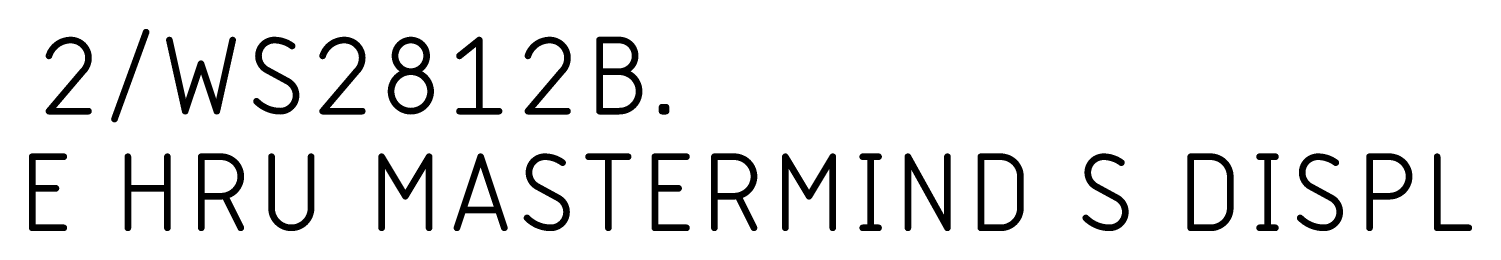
# Model space of a CAD drawing. Extents: x -56 to 205, y -3 to 177.
# Drawn here: x 46.79 to 79.76, y 27.94 to 32.57 of the extents above; entities that cross this region are included whole.
import ezdxf

# ---------------------------------------------------------------- set-up
doc = ezdxf.new("R2010")
doc.units = 0
doc.layers.add('94', color=14, linetype='CONTINUOUS')

msp = doc.modelspace()

# ---------------------------------------------------------------- linework, layer by layer
at = {"layer": '94'}
for points, const_width in [([(47.7414, 32.3088, 0.3252), (47.2447, 31.9476)], 0.1524), ([(48.1478, 31.9024, 0.4142), (47.7414, 32.3088)], 0.1524), ([(47.7414, 32.3469, 1), (47.7414, 32.2707)], 0.0762), ([(47.7414, 32.2707, 1), (47.7414, 32.3469)], 0.0762), ([(49.5001, 32.4764, 1), (49.4285, 32.5024)], 0.0762), ([(50.033, 32.3171, 1), (49.9586, 32.3005)], 0.0762), ([(51.478, 32.3005, 1), (51.4036, 32.3171)], 0.0762), ([(52.3926, 32.3088, 0.4142), (52.0313, 31.9476)], 0.1524), ([(52.799, 32.1733, 0.1623), (52.3926, 32.3088)], 0.1524), ([(52.3926, 32.3469, 1), (52.3926, 32.2707)], 0.0762), ([(52.3926, 32.2707, 1), (52.3926, 32.3469)], 0.0762), ([(53.9939, 32.3088, 0.3252), (53.4972, 31.9476)], 0.1524), ([(54.4003, 31.9024, 0.4142), (53.9939, 32.3088)], 0.1524), ([(53.9939, 32.3469, 1), (53.9939, 32.2707)], 0.0762), ([(53.9939, 32.2707, 1), (53.9939, 32.3469)], 0.0762), ([(55.8731, 31.9476, 1), (55.1506, 31.9476)], 0.1524), ([(57.1131, 32.3088, 1), (57.0369, 32.3088)], 0.0762), ([(57.0988, 32.279, 1), (57.0512, 32.3386)], 0.0762), ([(58.6833, 32.3088, 0.3252), (58.1866, 31.9476)], 0.1524), ([(59.0897, 31.9024, 0.4142), (58.6833, 32.3088)], 0.1524), ([(58.6833, 32.3469, 1), (58.6833, 32.2707)], 0.0762), ([(58.6833, 32.2707, 1), (58.6833, 32.3469)], 0.0762), ([(59.861, 32.3088, 1), (59.7848, 32.3088)], 0.0762), ([(59.8229, 32.3469, 1), (59.8229, 32.2707)], 0.0762), ([(60.2744, 31.5863, 1), (60.2744, 32.3088)], 0.1524), ([(60.2744, 32.3469, 1), (60.2744, 32.2707)], 0.0762), ([(60.2744, 32.2707, 1), (60.2744, 32.3469)], 0.0762), ([(47.2085, 31.9593, 1), (47.281, 31.9358)], 0.0762), ([(52.0313, 31.9476, 0.2656), (52.212, 31.6315)], 0.1524), ([(52.0694, 31.9476, 1), (51.9932, 31.9476)], 0.0762), ([(51.9932, 31.9476, 1), (52.0694, 31.9476)], 0.0762), ([(52.7761, 32.1429, 1), (52.8218, 32.2038)], 0.0762), ([(53.4609, 31.9593, 1), (53.5334, 31.9358)], 0.0762), ([(55.1506, 31.9476, 1), (55.8731, 31.9476)], 0.1524), ([(55.1887, 31.9476, 1), (55.1125, 31.9476)], 0.0762), ([(55.1125, 31.9476, 1), (55.1887, 31.9476)], 0.0762), ([(55.9112, 31.9476, 1), (55.835, 31.9476)], 0.0762), ([(55.835, 31.9476, 1), (55.9112, 31.9476)], 0.0762), ([(56.5996, 31.9773, 1), (56.6472, 31.9178)], 0.0762), ([(58.1503, 31.9593, 1), (58.2228, 31.9358)], 0.0762), ([(48.0124, 31.5863, 0.2053), (48.1478, 31.9024)], 0.1524), ([(48.0414, 31.5616, 1), (47.9833, 31.611)], 0.0762), ([(48.1859, 31.9024, 1), (48.1097, 31.9024)], 0.0762), ([(48.1097, 31.9024, 1), (48.1859, 31.9024)], 0.0762), ([(50.7544, 31.779, 1), (50.6822, 31.7549)], 0.0762), ([(50.7544, 31.7549, 1), (50.6822, 31.779)], 0.0762), ([(52.2302, 31.6649, 1), (52.1937, 31.598)], 0.0762), ([(52.1926, 31.5986, 1), (52.2313, 31.6643)], 0.0762), ([(54.2648, 31.5863, 0.2053), (54.4003, 31.9024)], 0.1524), ([(54.2939, 31.5616, 1), (54.2358, 31.611)], 0.0762), ([(54.4384, 31.9024, 1), (54.3622, 31.9024)], 0.0762), ([(54.3622, 31.9024, 1), (54.4384, 31.9024)], 0.0762), ([(55.9634, 31.1348, 1), (55.0603, 31.1348)], 0.1524), ([(58.9542, 31.5863, 0.2053), (59.0897, 31.9024)], 0.1524), ([(58.9832, 31.5616, 1), (58.9252, 31.611)], 0.0762), ([(59.1278, 31.9024, 1), (59.0516, 31.9024)], 0.0762), ([(59.0516, 31.9024, 1), (59.1278, 31.9024)], 0.0762), ([(59.8229, 31.6244, 1), (59.8229, 31.5482)], 0.0762), ([(60.2744, 30.6832, 1), (60.2744, 31.5863)], 0.1524), ([(60.2744, 31.6244, 1), (60.2744, 31.5482)], 0.0762), ([(60.2744, 31.6244, 1), (60.2744, 31.5482)], 0.0762), ([(60.2744, 31.5482, 1), (60.2744, 31.6244)], 0.0762), ([(47.9861, 31.6139, 1), (48.0386, 31.5587)], 0.0762), ([(52.728, 31.3934, 1), (52.6893, 31.3277)], 0.0762), ([(52.8893, 31.0444, 0.2656), (52.7087, 31.3605)], 0.1524), ([(52.6904, 31.3271, 1), (52.7269, 31.394)], 0.0762), ([(54.2386, 31.6139, 1), (54.2911, 31.5587)], 0.0762), ([(58.9279, 31.6139, 1), (58.9805, 31.5587)], 0.0762), ([(52.528, 30.6832, 0.4142), (52.8893, 31.0444)], 0.1524), ([(52.9274, 31.0444, 1), (52.8512, 31.0444)], 0.0762), ([(52.8512, 31.0444, 1), (52.9274, 31.0444)], 0.0762), ([(55.0603, 31.1348, 1), (55.9634, 31.1348)], 0.1524), ([(55.0984, 31.1348, 1), (55.0222, 31.1348)], 0.0762), ([(55.0222, 31.1348, 1), (55.0984, 31.1348)], 0.0762), ([(56.0015, 31.1348, 1), (55.9253, 31.1348)], 0.0762), ([(55.9253, 31.1348, 1), (56.0015, 31.1348)], 0.0762), ([(47.2447, 30.7213, 1), (47.2447, 30.6451)], 0.0762), ([(47.2157, 30.7079, 1), (47.2737, 30.6585)], 0.0762), ([(48.1478, 30.6451, 1), (48.1478, 30.7213)], 0.0762), ([(50.3209, 30.6952, 1), (50.3932, 30.6712)], 0.0762), ([(50.3199, 30.6749, 1), (50.3942, 30.6915)], 0.0762), ([(51.0423, 30.6915, 1), (51.1167, 30.6749)], 0.0762), ([(51.0434, 30.6712, 1), (51.1157, 30.6952)], 0.0762), ([(52.0132, 30.9358, 1), (51.9591, 30.8821)], 0.0762), ([(51.9862, 30.909, 0.2), (52.528, 30.6832)], 0.1524), ([(52.528, 30.7213, 1), (52.528, 30.6451)], 0.0762), ([(52.528, 30.6451, 1), (52.528, 30.7213)], 0.0762), ([(53.4972, 30.7213, 1), (53.4972, 30.6451)], 0.0762), ([(53.4682, 30.7079, 1), (53.5262, 30.6585)], 0.0762), ([(54.4003, 30.6451, 1), (54.4003, 30.7213)], 0.0762), ([(56.6234, 30.7213, 1), (56.6234, 30.6451)], 0.0762), ([(57.0369, 30.6832, 1), (57.1131, 30.6832)], 0.0762), ([(57.5266, 30.6451, 1), (57.5266, 30.7213)], 0.0762), ([(58.1575, 30.7079, 1), (58.2156, 30.6585)], 0.0762), ([(58.1866, 30.7213, 1), (58.1866, 30.6451)], 0.0762), ([(59.0897, 30.6451, 1), (59.0897, 30.7213)], 0.0762), ([(59.8229, 30.7213, 1), (59.8229, 30.6451)], 0.0762), ([(59.7848, 30.6832, 1), (59.861, 30.6832)], 0.0762), ([(60.2744, 30.7213, 1), (60.2744, 30.6451)], 0.0762), ([(60.2744, 30.6451, 1), (60.2744, 30.7213)], 0.0762), ([(61.2884, 30.7735, 1), (61.2122, 30.7735)], 0.0762), ([(61.2503, 30.8116, 1), (61.2503, 30.7354)], 0.0762), ([(61.2503, 30.7213, 1), (61.2503, 30.6451)], 0.0762), ([(61.2122, 30.6832, 1), (61.2884, 30.6832)], 0.0762), ([(61.3787, 30.7735, 1), (61.3025, 30.7735)], 0.0762), ([(61.3025, 30.6832, 1), (61.3787, 30.6832)], 0.0762), ([(61.3406, 30.7354, 1), (61.3406, 30.8116)], 0.0762), ([(61.3406, 30.6451, 1), (61.3406, 30.7213)], 0.0762), ([(48.706, 30.5156, 1), (48.7776, 30.4896)], 0.0762), ([(46.9, 29.6418, 1), (46.8238, 29.6418)], 0.0762), ([(46.8619, 29.6799, 1), (46.8619, 29.6037)], 0.0762), ([(47.5844, 29.6037, 1), (47.5844, 29.6799)], 0.0762), ([(49.0854, 29.6418, 1), (49.0092, 29.6418)], 0.0762), ([(49.9885, 29.6418, 1), (49.9123, 29.6418)], 0.0762), ([(50.7619, 29.6418, 1), (50.6857, 29.6418)], 0.0762), ([(50.7238, 29.6799, 1), (50.7238, 29.6037)], 0.0762), ([(51.1753, 28.7387, 1), (51.1753, 29.6418)], 0.1524), ([(51.1753, 29.6799, 1), (51.1753, 29.6037)], 0.0762), ([(51.1753, 29.6037, 1), (51.1753, 29.6799)], 0.0762), ([(52.3679, 29.6418, 1), (52.2917, 29.6418)], 0.0762), ([(53.271, 29.6418, 1), (53.1948, 29.6418)], 0.0762), ([(54.8828, 29.6418, 1), (54.8066, 29.6418)], 0.0762), ([(54.8774, 29.6614, 1), (54.8121, 29.6222)], 0.0762), ([(55.9666, 29.6418, 1), (55.8904, 29.6418)], 0.0762), ([(55.9611, 29.6222, 1), (55.8958, 29.6614)], 0.0762), ([(57.1422, 29.6538, 1), (57.0699, 29.6298)], 0.0762), ([(57.1422, 29.6298, 1), (57.0699, 29.6538)], 0.0762), ([(58.5719, 29.6418, 0.4142), (58.2107, 29.2806)], 0.1524), ([(58.9783, 29.5063, 0.1623), (58.5719, 29.6418)], 0.1524), ([(58.5719, 29.6799, 1), (58.5719, 29.6037)], 0.0762), ([(58.5719, 29.6037, 1), (58.5719, 29.6799)], 0.0762), ([(59.5723, 29.6799, 1), (59.5723, 29.6037)], 0.0762), ([(60.062, 29.6418, 1), (59.9858, 29.6418)], 0.0762), ([(60.4754, 29.6037, 1), (60.4754, 29.6799)], 0.0762), ([(61.1244, 29.6418, 1), (61.0482, 29.6418)], 0.0762), ([(61.0863, 29.6799, 1), (61.0863, 29.6037)], 0.0762), ([(61.8088, 29.6037, 1), (61.8088, 29.6799)], 0.0762), ([(62.4853, 29.6418, 1), (62.4091, 29.6418)], 0.0762), ([(62.4472, 29.6799, 1), (62.4472, 29.6037)], 0.0762), ([(62.8987, 28.7387, 1), (62.8987, 29.6418)], 0.1524), ([(62.8987, 29.6799, 1), (62.8987, 29.6037)], 0.0762), ([(62.8987, 29.6037, 1), (62.8987, 29.6799)], 0.0762), ([(64.1053, 29.6418, 1), (64.0291, 29.6418)], 0.0762), ([(64.0998, 29.6614, 1), (64.0345, 29.6222)], 0.0762), ([(65.189, 29.6418, 1), (65.1128, 29.6418)], 0.0762), ([(65.1836, 29.6222, 1), (65.1182, 29.6614)], 0.0762), ([(65.8352, 29.6799, 1), (65.8352, 29.6037)], 0.0762), ([(66.0539, 29.6418, 1), (65.9777, 29.6418)], 0.0762), ([(66.1965, 29.6037, 1), (66.1965, 29.6799)], 0.0762), ([(66.905, 29.6418, 1), (66.8288, 29.6418)], 0.0762), ([(66.9002, 29.6603, 1), (66.8336, 29.6233)], 0.0762), ([(67.8081, 29.6418, 1), (67.7319, 29.6418)], 0.0762), ([(68.5723, 29.6418, 1), (68.4961, 29.6418)], 0.0762), ([(68.5342, 29.6799, 1), (68.5342, 29.6037)], 0.0762), ([(69.4373, 29.1902, 0.4142), (68.9858, 29.6418)], 0.1524), ([(68.9858, 29.6799, 1), (68.9858, 29.6037)], 0.0762), ([(68.9858, 29.6037, 1), (68.9858, 29.6799)], 0.0762), ([(71.3374, 29.6418, 0.4142), (70.9762, 29.2806)], 0.1524), ([(71.7438, 29.5063, 0.1623), (71.3374, 29.6418)], 0.1524), ([(71.3374, 29.6799, 1), (71.3374, 29.6037)], 0.0762), ([(71.3374, 29.6037, 1), (71.3374, 29.6799)], 0.0762), ([(73.3659, 29.6418, 1), (73.2897, 29.6418)], 0.0762), ([(73.3278, 29.6799, 1), (73.3278, 29.6037)], 0.0762), ([(74.2309, 29.1902, 0.4142), (73.7794, 29.6418)], 0.1524), ([(73.7794, 29.6799, 1), (73.7794, 29.6037)], 0.0762), ([(73.7794, 29.6037, 1), (73.7794, 29.6799)], 0.0762), ([(74.9013, 29.6799, 1), (74.9013, 29.6037)], 0.0762), ([(75.1201, 29.6418, 1), (75.0439, 29.6418)], 0.0762), ([(75.2626, 29.6037, 1), (75.2626, 29.6799)], 0.0762), ([(76.2352, 29.6418, 0.4142), (75.8739, 29.2806)], 0.1524), ([(76.6416, 29.5063, 0.1623), (76.2352, 29.6418)], 0.1524), ([(76.2352, 29.6799, 1), (76.2352, 29.6037)], 0.0762), ([(76.2352, 29.6037, 1), (76.2352, 29.6799)], 0.0762), ([(77.4511, 29.6418, 1), (77.3749, 29.6418)], 0.0762), ([(77.413, 29.6799, 1), (77.413, 29.6037)], 0.0762), ([(77.8646, 28.7387, 1), (77.8646, 29.6418)], 0.1524), ([(77.8646, 29.6799, 1), (77.8646, 29.6037)], 0.0762), ([(77.8646, 29.6037, 1), (77.8646, 29.6799)], 0.0762), ([(78.9961, 29.6418, 1), (78.9199, 29.6418)], 0.0762), ([(58.2107, 29.2806, 0.2656), (58.3913, 28.9645)], 0.1524), ([(58.2488, 29.2806, 1), (58.1726, 29.2806)], 0.0762), ([(58.9554, 29.4759, 1), (59.0012, 29.5368)], 0.0762), ([(70.9762, 29.2806, 0.2656), (71.1568, 28.9645)], 0.1524), ([(71.0143, 29.2806, 1), (70.9381, 29.2806)], 0.0762), ([(71.7209, 29.4759, 1), (71.7667, 29.5368)], 0.0762), ([(75.8739, 29.2806, 0.2656), (76.0546, 28.9645)], 0.1524), ([(75.912, 29.2806, 1), (75.8358, 29.2806)], 0.0762), ([(76.6187, 29.4759, 1), (76.6645, 29.5368)], 0.0762), ([(58.1726, 29.2806, 1), (58.2488, 29.2806)], 0.0762), ([(58.4095, 28.9979, 1), (58.373, 28.931)], 0.0762), ([(58.3719, 28.9316, 1), (58.4106, 28.9973)], 0.0762), ([(69.4754, 29.1902, 1), (69.3992, 29.1902)], 0.0762), ([(69.3992, 29.1902, 1), (69.4754, 29.1902)], 0.0762), ([(70.9381, 29.2806, 1), (71.0143, 29.2806)], 0.0762), ([(71.175, 28.9979, 1), (71.1385, 28.931)], 0.0762), ([(71.1374, 28.9316, 1), (71.1761, 28.9973)], 0.0762), ([(74.269, 29.1902, 1), (74.1928, 29.1902)], 0.0762), ([(74.1928, 29.1902, 1), (74.269, 29.1902)], 0.0762), ([(75.8358, 29.2806, 1), (75.912, 29.2806)], 0.0762), ([(76.0728, 28.9979, 1), (76.0363, 28.931)], 0.0762), ([(76.0352, 28.9316, 1), (76.0739, 28.9973)], 0.0762), ([(46.8619, 28.9574, 1), (46.8619, 28.8812)], 0.0762), ([(47.4038, 28.8812, 1), (47.4038, 28.9574)], 0.0762), ([(49.0473, 28.9574, 1), (49.0473, 28.8812)], 0.0762), ([(49.9504, 28.8812, 1), (49.9504, 28.9574)], 0.0762), ([(50.7238, 28.7768, 1), (50.7238, 28.7006)], 0.0762), ([(51.1753, 28.7768, 1), (51.1753, 28.7006)], 0.0762), ([(51.1753, 28.7006, 1), (51.1753, 28.7768)], 0.0762), ([(51.2997, 28.7557, 1), (51.2316, 28.7216)], 0.0762), ([(55.3539, 28.7583, 1), (55.4193, 28.7191)], 0.0762), ([(55.3539, 28.7191, 1), (55.4193, 28.7583)], 0.0762), ([(58.9073, 28.7264, 1), (58.8686, 28.6607)], 0.0762), ([(59.0686, 28.3774, 0.2656), (58.888, 28.6935)], 0.1524), ([(58.8697, 28.6601, 1), (58.9062, 28.727)], 0.0762), ([(61.0863, 28.9574, 1), (61.0863, 28.8812)], 0.0762), ([(61.6282, 28.8812, 1), (61.6282, 28.9574)], 0.0762), ([(62.4472, 28.7768, 1), (62.4472, 28.7006)], 0.0762), ([(62.8987, 28.7768, 1), (62.8987, 28.7006)], 0.0762), ([(62.8987, 28.7006, 1), (62.8987, 28.7768)], 0.0762), ([(63.0231, 28.7557, 1), (62.955, 28.7216)], 0.0762), ([(64.5764, 28.7583, 1), (64.6417, 28.7191)], 0.0762), ([(64.5764, 28.7191, 1), (64.6417, 28.7583)], 0.0762), ([(71.6728, 28.7264, 1), (71.6342, 28.6607)], 0.0762), ([(71.8341, 28.3774, 0.2656), (71.6535, 28.6935)], 0.1524), ([(71.6353, 28.6601, 1), (71.6717, 28.727)], 0.0762), ([(76.5706, 28.7264, 1), (76.5319, 28.6607)], 0.0762), ([(76.7319, 28.3774, 0.2656), (76.5513, 28.6935)], 0.1524), ([(76.533, 28.6601, 1), (76.5695, 28.727)], 0.0762), ([(77.413, 28.7768, 1), (77.413, 28.7006)], 0.0762), ([(77.8646, 28.7768, 1), (77.8646, 28.7006)], 0.0762), ([(77.8646, 28.7006, 1), (77.8646, 28.7768)], 0.0762), ([(52.3298, 28.4678, 1), (53.2329, 28.4678)], 0.1524), ([(52.3679, 28.4678, 1), (52.2917, 28.4678)], 0.0762), ([(52.2917, 28.4678, 1), (52.3679, 28.4678)], 0.0762), ([(53.271, 28.4678, 1), (53.1948, 28.4678)], 0.0762), ([(53.1948, 28.4678, 1), (53.271, 28.4678)], 0.0762), ([(56.6996, 28.4607, 1), (56.6996, 28.3845)], 0.0762), ([(57.5124, 28.3845, 1), (57.5124, 28.4607)], 0.0762), ([(58.7074, 28.0162, 0.4142), (59.0686, 28.3774)], 0.1524), ([(59.1067, 28.3774, 1), (59.0305, 28.3774)], 0.0762), ([(59.0305, 28.3774, 1), (59.1067, 28.3774)], 0.0762), ([(68.9858, 28.0162, 0.4142), (69.4373, 28.4678)], 0.1524), ([(69.4754, 28.4678, 1), (69.3992, 28.4678)], 0.0762), ([(69.3992, 28.4678, 1), (69.4754, 28.4678)], 0.0762), ([(71.4729, 28.0162, 0.4142), (71.8341, 28.3774)], 0.1524), ([(71.8722, 28.3774, 1), (71.796, 28.3774)], 0.0762), ([(71.796, 28.3774, 1), (71.8722, 28.3774)], 0.0762), ([(73.7794, 28.0162, 0.4142), (74.2309, 28.4678)], 0.1524), ([(74.269, 28.4678, 1), (74.1928, 28.4678)], 0.0762), ([(74.1928, 28.4678, 1), (74.269, 28.4678)], 0.0762), ([(76.3707, 28.0162, 0.4142), (76.7319, 28.3774)], 0.1524), ([(76.77, 28.3774, 1), (76.6938, 28.3774)], 0.0762), ([(76.6938, 28.3774, 1), (76.77, 28.3774)], 0.0762), ([(46.8619, 28.0543, 1), (46.8619, 27.9781)], 0.0762), ([(46.8238, 28.0162, 1), (46.9, 28.0162)], 0.0762), ([(47.5844, 27.9781, 1), (47.5844, 28.0543)], 0.0762), ([(49.0092, 28.0162, 1), (49.0854, 28.0162)], 0.0762), ([(49.9123, 28.0162, 1), (49.9885, 28.0162)], 0.0762), ([(50.6857, 28.0162, 1), (50.7619, 28.0162)], 0.0762), ([(51.5928, 27.9992, 1), (51.661, 28.0332)], 0.0762), ([(54.8066, 28.0162, 1), (54.8828, 28.0162)], 0.0762), ([(55.8904, 28.0162, 1), (55.9666, 28.0162)], 0.0762), ([(56.528, 28.0282, 1), (56.6003, 28.0042)], 0.0762), ([(57.6118, 28.0042, 1), (57.684, 28.0282)], 0.0762), ([(58.1655, 28.242, 0.2), (58.7074, 28.0162)], 0.1524), ([(58.1926, 28.2688, 1), (58.1384, 28.2151)], 0.0762), ([(58.7074, 28.0543, 1), (58.7074, 27.9781)], 0.0762), ([(58.7074, 27.9781, 1), (58.7074, 28.0543)], 0.0762), ([(59.9858, 28.0162, 1), (60.062, 28.0162)], 0.0762), ([(61.0863, 28.0543, 1), (61.0863, 27.9781)], 0.0762), ([(61.0482, 28.0162, 1), (61.1244, 28.0162)], 0.0762), ([(61.8088, 27.9781, 1), (61.8088, 28.0543)], 0.0762), ([(62.4091, 28.0162, 1), (62.4853, 28.0162)], 0.0762), ([(63.3162, 27.9992, 1), (63.3844, 28.0332)], 0.0762), ([(64.0291, 28.0162, 1), (64.1053, 28.0162)], 0.0762), ([(65.1128, 28.0162, 1), (65.189, 28.0162)], 0.0762), ([(65.8352, 28.0543, 1), (65.8352, 27.9781)], 0.0762), ([(65.9777, 28.0162, 1), (66.0539, 28.0162)], 0.0762), ([(66.1965, 27.9781, 1), (66.1965, 28.0543)], 0.0762), ([(66.8288, 28.0162, 1), (66.905, 28.0162)], 0.0762), ([(67.7319, 28.0162, 1), (67.8081, 28.0162)], 0.0762), ([(67.7367, 27.9977, 1), (67.8033, 28.0347)], 0.0762), ([(68.5342, 28.0543, 1), (68.5342, 27.9781)], 0.0762), ([(68.4961, 28.0162, 1), (68.5723, 28.0162)], 0.0762), ([(68.9858, 28.0543, 1), (68.9858, 27.9781)], 0.0762), ([(68.9858, 27.9781, 1), (68.9858, 28.0543)], 0.0762), ([(70.931, 28.242, 0.2), (71.4729, 28.0162)], 0.1524), ([(70.9581, 28.2688, 1), (70.904, 28.2151)], 0.0762), ([(71.4729, 28.0543, 1), (71.4729, 27.9781)], 0.0762), ([(71.4729, 27.9781, 1), (71.4729, 28.0543)], 0.0762), ([(73.3278, 28.0543, 1), (73.3278, 27.9781)], 0.0762), ([(73.2897, 28.0162, 1), (73.3659, 28.0162)], 0.0762), ([(73.7794, 28.0543, 1), (73.7793, 27.9781)], 0.0762), ([(73.7794, 27.9781, 1), (73.7794, 28.0543)], 0.0762), ([(74.9013, 28.0543, 1), (74.9013, 27.9781)], 0.0762), ([(75.0439, 28.0162, 1), (75.1201, 28.0162)], 0.0762), ([(75.2626, 27.9781, 1), (75.2626, 28.0543)], 0.0762), ([(75.8558, 28.2688, 1), (75.8017, 28.2151)], 0.0762), ([(75.8288, 28.242, 0.2), (76.3707, 28.0162)], 0.1524), ([(76.3707, 28.0543, 1), (76.3707, 27.9781)], 0.0762), ([(76.3707, 27.9781, 1), (76.3707, 28.0543)], 0.0762), ([(77.3749, 28.0162, 1), (77.4511, 28.0162)], 0.0762), ([(78.958, 28.0543, 1), (78.958, 27.9781)], 0.0762), ([(78.9199, 28.0162, 1), (78.9961, 28.0162)], 0.0762), ([(79.6805, 27.9781, 1), (79.6805, 28.0543)], 0.0762)]:
    msp.add_lwpolyline(points, format="xyb", dxfattribs=dict(at, const_width=const_width))
at = {"layer": '94', "const_width": 0.1524}
for points in [[(48.7418, 30.5026), (49.4643, 32.4894)], [(49.9958, 32.3088), (50.3571, 30.6832)], [(51.0795, 30.6832), (51.4408, 32.3088)], [(56.6234, 31.9476), (57.075, 32.3088)], [(57.075, 32.3088), (57.075, 30.6832)], [(59.8229, 30.6832), (59.8229, 32.3088)], [(59.8229, 32.3088), (60.2744, 32.3088)], [(48.0124, 31.5863), (47.2447, 30.6832)], [(50.3571, 30.6832), (50.7183, 31.7669)], [(50.7183, 31.7669), (51.0795, 30.6832)], [(52.7087, 31.3605), (52.212, 31.6315)], [(54.2648, 31.5863), (53.4972, 30.6832)], [(58.9542, 31.5863), (58.1866, 30.6832)], [(59.8229, 31.5863), (60.2744, 31.5863)], [(47.2447, 30.6832), (48.1478, 30.6832)], [(53.4972, 30.6832), (54.4003, 30.6832)], [(56.6234, 30.6832), (57.5266, 30.6832)], [(58.1866, 30.6832), (59.0897, 30.6832)], [(60.2744, 30.6832), (59.8229, 30.6832)], [(61.2503, 30.6832), (61.2503, 30.7735)], [(61.2503, 30.7735), (61.3406, 30.7735)], [(61.3406, 30.6832), (61.2503, 30.6832)], [(61.3406, 30.7735), (61.3406, 30.6832)], [(46.8619, 28.0162), (46.8619, 29.6418)], [(46.8619, 29.6418), (47.5844, 29.6418)], [(49.0473, 28.0162), (49.0473, 29.6418)], [(49.9504, 29.6418), (49.9504, 28.0162)], [(50.7238, 28.0162), (50.7238, 29.6418)], [(50.7238, 29.6418), (51.1753, 29.6418)], [(52.3298, 29.6418), (52.3298, 28.4678)], [(53.2329, 28.4678), (53.2329, 29.6418)], [(54.8447, 28.0162), (54.8447, 29.6418)], [(54.8447, 29.6418), (55.3866, 28.7387)], [(55.3866, 28.7387), (55.9285, 29.6418)], [(55.9285, 29.6418), (55.9285, 28.0162)], [(56.5642, 28.0162), (57.106, 29.6418)], [(57.106, 29.6418), (57.6479, 28.0162)], [(59.5723, 29.6418), (60.4754, 29.6418)], [(60.0239, 28.0162), (60.0239, 29.6418)], [(61.0863, 28.0162), (61.0863, 29.6418)], [(61.0863, 29.6418), (61.8088, 29.6418)], [(62.4472, 28.0162), (62.4472, 29.6418)], [(62.4472, 29.6418), (62.8987, 29.6418)], [(64.0672, 28.0162), (64.0672, 29.6418)], [(64.0672, 29.6418), (64.609, 28.7387)], [(64.609, 28.7387), (65.1509, 29.6418)], [(65.1509, 29.6418), (65.1509, 28.0162)], [(65.8352, 29.6418), (66.1965, 29.6418)], [(66.0158, 29.6418), (66.0158, 28.0162)], [(66.8669, 28.0162), (66.8669, 29.6418)], [(66.8669, 29.6418), (67.77, 28.0162)], [(67.77, 28.0162), (67.77, 29.6418)], [(68.5342, 28.0162), (68.5342, 29.6418)], [(68.5342, 29.6418), (68.9858, 29.6418)], [(73.3278, 28.0162), (73.3278, 29.6418)], [(73.3278, 29.6418), (73.7794, 29.6418)], [(74.9013, 29.6418), (75.2626, 29.6418)], [(75.082, 29.6418), (75.082, 28.0162)], [(77.413, 28.0162), (77.413, 29.6418)], [(77.413, 29.6418), (77.8646, 29.6418)], [(78.958, 29.6418), (78.958, 28.0162)], [(58.888, 28.6935), (58.3913, 28.9645)], [(69.4373, 29.1902), (69.4373, 28.4678)], [(71.6535, 28.6935), (71.1568, 28.9645)], [(74.2309, 29.1902), (74.2309, 28.4678)], [(76.5513, 28.6935), (76.0546, 28.9645)], [(46.8619, 28.9193), (47.4038, 28.9193)], [(49.0473, 28.9193), (49.9504, 28.9193)], [(51.1753, 28.7387), (50.7238, 28.7387)], [(51.6269, 28.0162), (51.2656, 28.7387)], [(61.0863, 28.9193), (61.6282, 28.9193)], [(62.8987, 28.7387), (62.4472, 28.7387)], [(63.3503, 28.0162), (62.9891, 28.7387)], [(77.8646, 28.7387), (77.413, 28.7387)], [(57.5124, 28.4226), (56.6996, 28.4226)], [(47.5844, 28.0162), (46.8619, 28.0162)], [(61.8088, 28.0162), (61.0863, 28.0162)], [(65.8352, 28.0162), (66.1965, 28.0162)], [(68.9858, 28.0162), (68.5342, 28.0162)], [(73.7794, 28.0162), (73.3278, 28.0162)], [(74.9013, 28.0162), (75.2626, 28.0162)], [(78.958, 28.0162), (79.6805, 28.0162)]]:
    msp.add_lwpolyline(points, dxfattribs=at)

doc.saveas('drawing.dxf')
